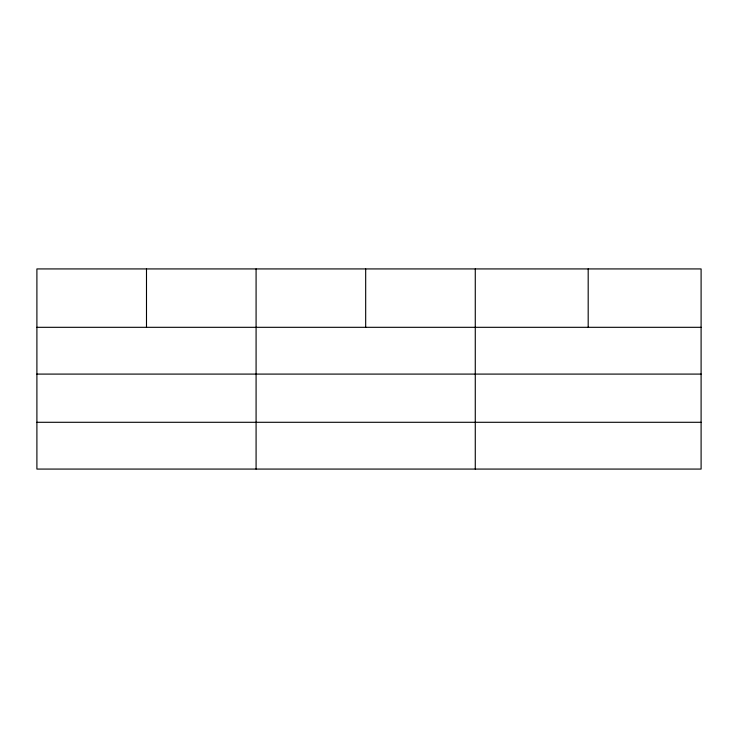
<?xml version="1.0" encoding="UTF-8"?>
<svg xmlns="http://www.w3.org/2000/svg" width="738" height="738" viewBox="0 0 738 738"><rect width="100%" height="100%" fill="white"/><g stroke="black" fill="none" stroke-linecap="round" stroke-linejoin="round"><path stroke-width="1.11" d="M701.1 374.092L701.1 268.927L36.9 268.927L36.9 469.073L701.1 469.073L701.1 374.092L36.9 374.092M36.9 327.312L701.1 327.312M36.9 422.293L701.1 422.293M588.186 268.927L588.186 327.312M475.272 268.927L475.272 469.073M365.679 268.927L365.679 327.312M256.086 268.927L256.086 469.073M146.493 268.927L146.493 327.312"/></g></svg>
